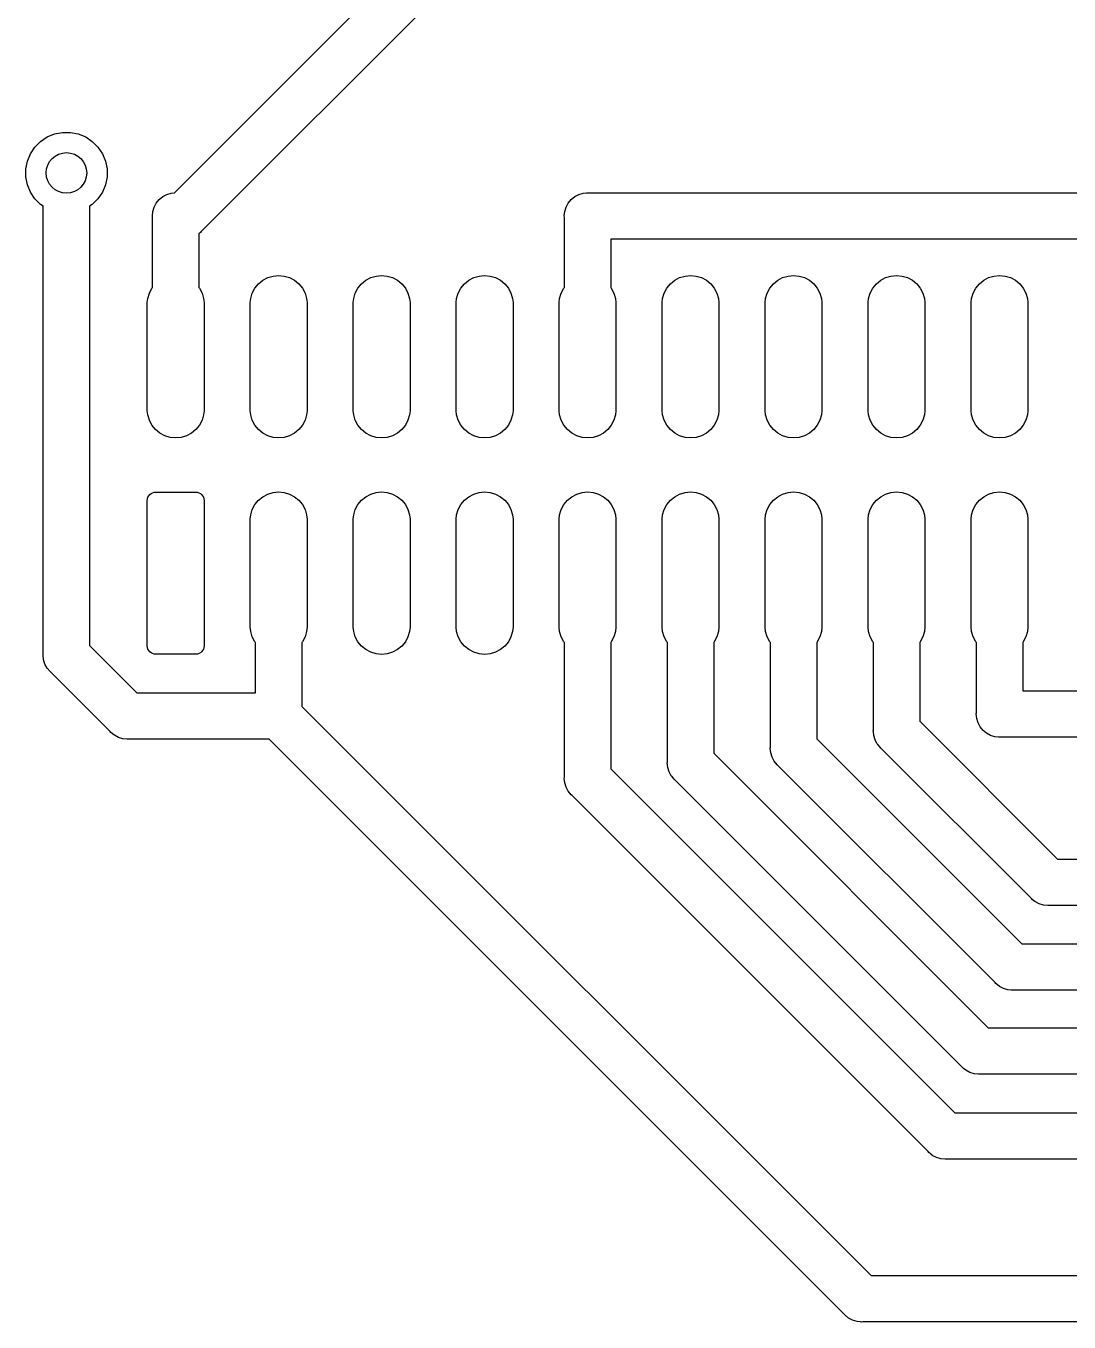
# Model space of a CAD drawing. Extents: x 0.18 to 6.66, y 0.19 to 4.01.
# Drawn here: x 0.43 to 1.443, y 0.318 to 1.576 of the extents above; entities that cross this region are included whole.
import ezdxf

# ---------------------------------------------------------------- set-up
doc = ezdxf.new("R2010")
doc.units = 0
doc.header["$MEASUREMENT"] = 0
doc.layers.add('BLACK', color=7, linetype='CONTINUOUS')

msp = doc.modelspace()

# ---------------------------------------------------------------- linework, layer by layer
at = {"layer": 'BLACK', "linetype": 'CONTINUOUS'}
for p, q in [((0.573735, 1.41428), (0.890637, 1.73118)), ((0.937585, 1.71449), (0.599763, 1.37667)), ((0.457461, 1.47144), (0.465067, 1.47295)), ((0.465067, 1.47295), (0.472822, 1.47295)), ((0.472822, 1.47295), (0.480429, 1.47144)), ((0.438364, 1.45868), (0.443848, 1.46416)), ((0.443848, 1.46416), (0.450296, 1.46847)), ((0.450296, 1.46847), (0.457461, 1.47144)), ((0.480429, 1.47144), (0.487594, 1.46847)), ((0.487594, 1.46847), (0.494042, 1.46416)), ((0.494042, 1.46416), (0.499526, 1.45868)), ((0.431088, 1.44507), (0.434056, 1.45223)), ((0.434056, 1.45223), (0.438364, 1.45868)), ((0.499526, 1.45868), (0.503834, 1.45223)), ((0.503834, 1.45223), (0.506802, 1.44507)), ((0.429575, 1.43746), (0.431088, 1.44507)), ((0.429575, 1.42971), (0.429575, 1.43746)), ((0.506802, 1.44507), (0.508315, 1.43746)), ((0.508315, 1.43746), (0.508315, 1.42971)), ((0.431088, 1.4221), (0.429575, 1.42971)), ((0.508315, 1.42971), (0.506802, 1.4221)), ((0.434056, 1.41493), (0.431088, 1.4221)), ((0.438364, 1.40849), (0.434056, 1.41493)), ((0.503834, 1.41493), (0.499526, 1.40849)), ((0.506802, 1.4221), (0.503834, 1.41493)), ((0.559013, 1.40778), (0.562439, 1.41059)), ((0.562439, 1.41059), (0.566348, 1.41268)), ((0.566348, 1.41268), (0.570589, 1.41397)), ((0.570589, 1.41397), (0.573735, 1.41428)), ((0.959013, 1.40778), (0.962439, 1.41059)), ((0.962439, 1.41059), (0.966348, 1.41268)), ((0.966348, 1.41268), (0.970589, 1.41397)), ((0.970589, 1.41397), (0.973895, 1.4143)), ((0.973895, 1.4143), (0.975, 1.4144)), ((0.975, 1.4144), (0.976105, 1.4143)), ((0.976105, 1.4143), (2.10544, 1.4143)), ((0.443848, 1.403), (0.438364, 1.40849)), ((0.446445, 1.40127), (0.443848, 1.403)), ((0.446445, 0.966405), (0.446445, 1.40127)), ((0.494042, 1.403), (0.491445, 1.40127)), ((0.491445, 1.40127), (0.491445, 0.974619)), ((0.499526, 1.40849), (0.494042, 1.403)), ((0.552826, 1.39621), (0.554112, 1.40045)), ((0.554112, 1.40045), (0.556201, 1.40436)), ((0.556201, 1.40436), (0.559013, 1.40778)), ((0.952826, 1.39621), (0.954112, 1.40045)), ((0.954112, 1.40045), (0.956201, 1.40436)), ((0.956201, 1.40436), (0.959013, 1.40778)), ((0.552391, 1.3918), (0.552826, 1.39621)), ((0.5525, 1.39069), (0.552391, 1.3918)), ((0.5525, 1.32232), (0.5525, 1.39069)), ((0.952391, 1.3918), (0.952826, 1.39621)), ((0.9525, 1.39069), (0.952391, 1.3918)), ((0.9525, 1.32232), (0.9525, 1.39069)), ((0.599058, 1.37581), (0.5975, 1.37453)), ((0.5975, 1.37453), (0.5975, 1.32232)), ((0.599763, 1.37667), (0.599058, 1.37581)), ((2.09723, 1.3693), (0.9975, 1.3693)), ((0.9975, 1.3693), (0.9975, 1.32232)), ((0.551975, 1.32168), (0.5525, 1.32232)), ((0.5975, 1.32232), (0.598025, 1.32168)), ((0.651975, 1.32168), (0.655419, 1.32588)), ((0.655419, 1.32588), (0.659615, 1.32932)), ((0.659615, 1.32932), (0.664403, 1.33188)), ((0.664403, 1.33188), (0.669597, 1.33346)), ((0.669597, 1.33346), (0.675, 1.33399)), ((0.675, 1.33399), (0.680402, 1.33346)), ((0.680402, 1.33346), (0.685597, 1.33188)), ((0.685597, 1.33188), (0.690385, 1.32932)), ((0.690385, 1.32932), (0.694581, 1.32588)), ((0.694581, 1.32588), (0.698025, 1.32168)), ((0.751975, 1.32168), (0.755419, 1.32588)), ((0.755419, 1.32588), (0.759615, 1.32932)), ((0.759615, 1.32932), (0.764403, 1.33188)), ((0.764403, 1.33188), (0.769597, 1.33346)), ((0.769597, 1.33346), (0.775, 1.33399)), ((0.775, 1.33399), (0.780402, 1.33346)), ((0.780402, 1.33346), (0.785597, 1.33188)), ((0.785597, 1.33188), (0.790385, 1.32932)), ((0.790385, 1.32932), (0.794581, 1.32588)), ((0.794581, 1.32588), (0.798025, 1.32168)), ((0.851975, 1.32168), (0.855419, 1.32588)), ((0.855419, 1.32588), (0.859615, 1.32932)), ((0.859615, 1.32932), (0.864403, 1.33188)), ((0.864403, 1.33188), (0.869597, 1.33346)), ((0.869597, 1.33346), (0.875, 1.33399)), ((0.875, 1.33399), (0.880402, 1.33346)), ((0.880402, 1.33346), (0.885597, 1.33188)), ((0.885597, 1.33188), (0.890385, 1.32932)), ((0.890385, 1.32932), (0.894581, 1.32588)), ((0.894581, 1.32588), (0.898025, 1.32168)), ((0.951975, 1.32168), (0.9525, 1.32232)), ((0.9975, 1.32232), (0.998025, 1.32168)), ((1.05197, 1.32168), (1.05542, 1.32588)), ((1.05542, 1.32588), (1.05961, 1.32932)), ((1.05961, 1.32932), (1.0644, 1.33188)), ((1.0644, 1.33188), (1.0696, 1.33346)), ((1.0696, 1.33346), (1.075, 1.33399)), ((1.075, 1.33399), (1.0804, 1.33346)), ((1.0804, 1.33346), (1.0856, 1.33188)), ((1.0856, 1.33188), (1.09039, 1.32932)), ((1.09039, 1.32932), (1.09458, 1.32588)), ((1.09458, 1.32588), (1.09803, 1.32168)), ((1.15197, 1.32168), (1.15542, 1.32588)), ((1.15542, 1.32588), (1.15961, 1.32932)), ((1.15961, 1.32932), (1.1644, 1.33188)), ((1.1644, 1.33188), (1.1696, 1.33346)), ((1.1696, 1.33346), (1.175, 1.33399)), ((1.175, 1.33399), (1.1804, 1.33346)), ((1.1804, 1.33346), (1.1856, 1.33188)), ((1.1856, 1.33188), (1.19039, 1.32932)), ((1.19039, 1.32932), (1.19458, 1.32588)), ((1.19458, 1.32588), (1.19803, 1.32168)), ((1.25197, 1.32168), (1.25542, 1.32588)), ((1.25542, 1.32588), (1.25961, 1.32932)), ((1.25961, 1.32932), (1.2644, 1.33188)), ((1.2644, 1.33188), (1.2696, 1.33346)), ((1.2696, 1.33346), (1.275, 1.33399)), ((1.275, 1.33399), (1.2804, 1.33346)), ((1.2804, 1.33346), (1.2856, 1.33188)), ((1.2856, 1.33188), (1.29039, 1.32932)), ((1.29039, 1.32932), (1.29458, 1.32588)), ((1.29458, 1.32588), (1.29803, 1.32168)), ((1.35197, 1.32168), (1.35542, 1.32588)), ((1.35542, 1.32588), (1.35961, 1.32932)), ((1.35961, 1.32932), (1.3644, 1.33188)), ((1.3644, 1.33188), (1.3696, 1.33346)), ((1.3696, 1.33346), (1.375, 1.33399)), ((1.375, 1.33399), (1.3804, 1.33346)), ((1.3804, 1.33346), (1.3856, 1.33188)), ((1.3856, 1.33188), (1.39039, 1.32932)), ((1.39039, 1.32932), (1.39458, 1.32588)), ((1.39458, 1.32588), (1.39803, 1.32168)), ((0.547441, 1.30765), (0.54784, 1.3117)), ((0.54784, 1.3117), (0.549416, 1.3169)), ((0.549416, 1.3169), (0.551975, 1.32168)), ((0.598025, 1.32168), (0.600584, 1.3169)), ((0.600584, 1.3169), (0.60216, 1.3117)), ((0.60216, 1.3117), (0.602559, 1.30765)), ((0.647441, 1.30765), (0.64784, 1.3117)), ((0.64784, 1.3117), (0.649416, 1.3169)), ((0.649416, 1.3169), (0.651975, 1.32168)), ((0.698025, 1.32168), (0.700584, 1.3169)), ((0.700584, 1.3169), (0.70216, 1.3117)), ((0.70216, 1.3117), (0.702559, 1.30765)), ((0.747441, 1.30765), (0.74784, 1.3117)), ((0.74784, 1.3117), (0.749416, 1.3169)), ((0.749416, 1.3169), (0.751975, 1.32168)), ((0.798025, 1.32168), (0.800584, 1.3169)), ((0.800584, 1.3169), (0.80216, 1.3117)), ((0.80216, 1.3117), (0.802559, 1.30765)), ((0.847441, 1.30765), (0.84784, 1.3117)), ((0.84784, 1.3117), (0.849416, 1.3169)), ((0.849416, 1.3169), (0.851975, 1.32168)), ((0.898025, 1.32168), (0.900584, 1.3169)), ((0.900584, 1.3169), (0.90216, 1.3117)), ((0.90216, 1.3117), (0.902559, 1.30765)), ((0.947441, 1.30765), (0.94784, 1.3117)), ((0.94784, 1.3117), (0.949416, 1.3169)), ((0.949416, 1.3169), (0.951975, 1.32168)), ((0.998025, 1.32168), (1.00058, 1.3169)), ((1.00058, 1.3169), (1.00216, 1.3117)), ((1.00216, 1.3117), (1.00256, 1.30765)), ((1.04744, 1.30765), (1.04784, 1.3117)), ((1.04784, 1.3117), (1.04942, 1.3169)), ((1.04942, 1.3169), (1.05197, 1.32168)), ((1.09803, 1.32168), (1.10058, 1.3169)), ((1.10058, 1.3169), (1.10216, 1.3117)), ((1.10216, 1.3117), (1.10256, 1.30765)), ((1.14744, 1.30765), (1.14784, 1.3117)), ((1.14784, 1.3117), (1.14942, 1.3169)), ((1.14942, 1.3169), (1.15197, 1.32168)), ((1.19803, 1.32168), (1.20058, 1.3169)), ((1.20058, 1.3169), (1.20216, 1.3117)), ((1.20216, 1.3117), (1.20256, 1.30765)), ((1.24744, 1.30765), (1.24784, 1.3117)), ((1.24784, 1.3117), (1.24942, 1.3169)), ((1.24942, 1.3169), (1.25197, 1.32168)), ((1.29803, 1.32168), (1.30058, 1.3169)), ((1.30058, 1.3169), (1.30216, 1.3117)), ((1.30216, 1.3117), (1.30256, 1.30765)), ((1.34744, 1.30765), (1.34784, 1.3117)), ((1.34784, 1.3117), (1.34942, 1.3169)), ((1.34942, 1.3169), (1.35197, 1.32168)), ((1.39803, 1.32168), (1.40058, 1.3169)), ((1.40058, 1.3169), (1.40216, 1.3117)), ((1.40216, 1.3117), (1.40256, 1.30765)), ((0.547441, 1.20258), (0.547441, 1.30765)), ((0.602559, 1.30765), (0.602559, 1.20258)), ((0.647441, 1.20258), (0.647441, 1.30765)), ((0.702559, 1.30765), (0.702559, 1.20258)), ((0.747441, 1.20258), (0.747441, 1.30765)), ((0.802559, 1.30765), (0.802559, 1.20258)), ((0.847441, 1.20258), (0.847441, 1.30765)), ((0.902559, 1.30765), (0.902559, 1.20258)), ((0.947441, 1.20258), (0.947441, 1.30765)), ((1.00256, 1.30765), (1.00256, 1.20258)), ((1.04744, 1.20258), (1.04744, 1.30765)), ((1.10256, 1.30765), (1.10256, 1.20258)), ((1.14744, 1.20258), (1.14744, 1.30765)), ((1.20256, 1.30765), (1.20256, 1.20258)), ((1.24744, 1.20258), (1.24744, 1.30765)), ((1.30256, 1.30765), (1.30256, 1.20258)), ((1.34744, 1.20258), (1.34744, 1.30765)), ((1.40256, 1.30765), (1.40256, 1.20258)), ((0.54784, 1.19853), (0.547441, 1.20258)), ((0.549416, 1.19334), (0.54784, 1.19853)), ((0.60216, 1.19853), (0.600584, 1.19334)), ((0.602559, 1.20258), (0.60216, 1.19853)), ((0.64784, 1.19853), (0.647441, 1.20258)), ((0.649416, 1.19334), (0.64784, 1.19853)), ((0.70216, 1.19853), (0.700584, 1.19334)), ((0.702559, 1.20258), (0.70216, 1.19853)), ((0.74784, 1.19853), (0.747441, 1.20258)), ((0.749416, 1.19334), (0.74784, 1.19853)), ((0.80216, 1.19853), (0.800584, 1.19334)), ((0.802559, 1.20258), (0.80216, 1.19853)), ((0.84784, 1.19853), (0.847441, 1.20258)), ((0.849416, 1.19334), (0.84784, 1.19853)), ((0.90216, 1.19853), (0.900584, 1.19334)), ((0.902559, 1.20258), (0.90216, 1.19853)), ((0.94784, 1.19853), (0.947441, 1.20258)), ((0.949416, 1.19334), (0.94784, 1.19853)), ((1.00216, 1.19853), (1.00058, 1.19334)), ((1.00256, 1.20258), (1.00216, 1.19853)), ((1.04784, 1.19853), (1.04744, 1.20258)), ((1.04942, 1.19334), (1.04784, 1.19853)), ((1.10216, 1.19853), (1.10058, 1.19334)), ((1.10256, 1.20258), (1.10216, 1.19853)), ((1.14784, 1.19853), (1.14744, 1.20258)), ((1.14942, 1.19334), (1.14784, 1.19853)), ((1.20216, 1.19853), (1.20058, 1.19334)), ((1.20256, 1.20258), (1.20216, 1.19853)), ((1.24784, 1.19853), (1.24744, 1.20258)), ((1.24942, 1.19334), (1.24784, 1.19853)), ((1.30216, 1.19853), (1.30058, 1.19334)), ((1.30256, 1.20258), (1.30216, 1.19853)), ((1.34784, 1.19853), (1.34744, 1.20258)), ((1.34942, 1.19334), (1.34784, 1.19853)), ((1.40216, 1.19853), (1.40058, 1.19334)), ((1.40256, 1.20258), (1.40216, 1.19853)), ((0.551975, 1.18855), (0.549416, 1.19334)), ((0.555419, 1.18436), (0.551975, 1.18855)), ((0.559615, 1.18091), (0.555419, 1.18436)), ((0.594581, 1.18436), (0.590385, 1.18091)), ((0.598025, 1.18855), (0.594581, 1.18436)), ((0.600584, 1.19334), (0.598025, 1.18855)), ((0.651975, 1.18855), (0.649416, 1.19334)), ((0.655419, 1.18436), (0.651975, 1.18855)), ((0.659615, 1.18091), (0.655419, 1.18436)), ((0.694581, 1.18436), (0.690385, 1.18091)), ((0.698025, 1.18855), (0.694581, 1.18436)), ((0.700584, 1.19334), (0.698025, 1.18855)), ((0.751975, 1.18855), (0.749416, 1.19334)), ((0.755419, 1.18436), (0.751975, 1.18855)), ((0.759615, 1.18091), (0.755419, 1.18436)), ((0.794581, 1.18436), (0.790385, 1.18091)), ((0.798025, 1.18855), (0.794581, 1.18436)), ((0.800584, 1.19334), (0.798025, 1.18855)), ((0.851975, 1.18855), (0.849416, 1.19334)), ((0.855419, 1.18436), (0.851975, 1.18855)), ((0.859615, 1.18091), (0.855419, 1.18436)), ((0.894581, 1.18436), (0.890385, 1.18091)), ((0.898025, 1.18855), (0.894581, 1.18436)), ((0.900584, 1.19334), (0.898025, 1.18855)), ((0.951975, 1.18855), (0.949416, 1.19334)), ((0.955419, 1.18436), (0.951975, 1.18855)), ((0.959615, 1.18091), (0.955419, 1.18436)), ((0.994581, 1.18436), (0.990385, 1.18091)), ((0.998025, 1.18855), (0.994581, 1.18436)), ((1.00058, 1.19334), (0.998025, 1.18855)), ((1.05197, 1.18855), (1.04942, 1.19334)), ((1.05542, 1.18436), (1.05197, 1.18855)), ((1.05961, 1.18091), (1.05542, 1.18436)), ((1.09458, 1.18436), (1.09039, 1.18091)), ((1.09803, 1.18855), (1.09458, 1.18436)), ((1.10058, 1.19334), (1.09803, 1.18855)), ((1.15197, 1.18855), (1.14942, 1.19334)), ((1.15542, 1.18436), (1.15197, 1.18855)), ((1.15961, 1.18091), (1.15542, 1.18436)), ((1.19458, 1.18436), (1.19039, 1.18091)), ((1.19803, 1.18855), (1.19458, 1.18436)), ((1.20058, 1.19334), (1.19803, 1.18855)), ((1.25197, 1.18855), (1.24942, 1.19334)), ((1.25542, 1.18436), (1.25197, 1.18855)), ((1.25961, 1.18091), (1.25542, 1.18436)), ((1.29458, 1.18436), (1.29039, 1.18091)), ((1.29803, 1.18855), (1.29458, 1.18436)), ((1.30058, 1.19334), (1.29803, 1.18855)), ((1.35197, 1.18855), (1.34942, 1.19334)), ((1.35542, 1.18436), (1.35197, 1.18855)), ((1.35961, 1.18091), (1.35542, 1.18436)), ((1.39458, 1.18436), (1.39039, 1.18091)), ((1.39803, 1.18855), (1.39458, 1.18436)), ((1.40058, 1.19334), (1.39803, 1.18855)), ((0.564403, 1.17835), (0.559615, 1.18091)), ((0.569598, 1.17678), (0.564403, 1.17835)), ((0.575, 1.17624), (0.569598, 1.17678)), ((0.580403, 1.17678), (0.575, 1.17624)), ((0.585597, 1.17835), (0.580403, 1.17678)), ((0.590385, 1.18091), (0.585597, 1.17835)), ((0.664403, 1.17835), (0.659615, 1.18091)), ((0.669598, 1.17678), (0.664403, 1.17835)), ((0.675, 1.17624), (0.669598, 1.17678)), ((0.680403, 1.17678), (0.675, 1.17624)), ((0.685597, 1.17835), (0.680403, 1.17678)), ((0.690385, 1.18091), (0.685597, 1.17835)), ((0.764403, 1.17835), (0.759615, 1.18091)), ((0.769598, 1.17678), (0.764403, 1.17835)), ((0.775, 1.17624), (0.769598, 1.17678)), ((0.780403, 1.17678), (0.775, 1.17624)), ((0.785597, 1.17835), (0.780403, 1.17678)), ((0.790385, 1.18091), (0.785597, 1.17835)), ((0.864403, 1.17835), (0.859615, 1.18091)), ((0.869598, 1.17678), (0.864403, 1.17835)), ((0.875, 1.17624), (0.869598, 1.17678)), ((0.880403, 1.17678), (0.875, 1.17624)), ((0.885597, 1.17835), (0.880403, 1.17678)), ((0.890385, 1.18091), (0.885597, 1.17835)), ((0.964403, 1.17835), (0.959615, 1.18091)), ((0.969598, 1.17678), (0.964403, 1.17835)), ((0.975, 1.17624), (0.969598, 1.17678)), ((0.980403, 1.17678), (0.975, 1.17624)), ((0.985597, 1.17835), (0.980403, 1.17678)), ((0.990385, 1.18091), (0.985597, 1.17835)), ((1.0644, 1.17835), (1.05961, 1.18091)), ((1.0696, 1.17678), (1.0644, 1.17835)), ((1.075, 1.17624), (1.0696, 1.17678)), ((1.0804, 1.17678), (1.075, 1.17624)), ((1.0856, 1.17835), (1.0804, 1.17678)), ((1.09039, 1.18091), (1.0856, 1.17835)), ((1.1644, 1.17835), (1.15961, 1.18091)), ((1.1696, 1.17678), (1.1644, 1.17835)), ((1.175, 1.17624), (1.1696, 1.17678)), ((1.1804, 1.17678), (1.175, 1.17624)), ((1.1856, 1.17835), (1.1804, 1.17678)), ((1.19039, 1.18091), (1.1856, 1.17835)), ((1.2644, 1.17835), (1.25961, 1.18091)), ((1.2696, 1.17678), (1.2644, 1.17835)), ((1.275, 1.17624), (1.2696, 1.17678)), ((1.2804, 1.17678), (1.275, 1.17624)), ((1.2856, 1.17835), (1.2804, 1.17678)), ((1.29039, 1.18091), (1.2856, 1.17835)), ((1.3644, 1.17835), (1.35961, 1.18091)), ((1.3696, 1.17678), (1.3644, 1.17835)), ((1.375, 1.17624), (1.3696, 1.17678)), ((1.3804, 1.17678), (1.375, 1.17624)), ((1.3856, 1.17835), (1.3804, 1.17678)), ((1.39039, 1.18091), (1.3856, 1.17835)), ((0.548806, 1.12002), (0.549814, 1.12125)), ((0.549814, 1.12125), (0.551042, 1.12226)), ((0.551042, 1.12226), (0.552443, 1.12301)), ((0.552443, 1.12301), (0.553963, 1.12347)), ((0.553963, 1.12347), (0.555543, 1.12362)), ((0.555543, 1.12362), (0.594457, 1.12362)), ((0.594457, 1.12362), (0.596037, 1.12347)), ((0.596037, 1.12347), (0.597557, 1.12301)), ((0.597557, 1.12301), (0.598958, 1.12226)), ((0.598958, 1.12226), (0.600186, 1.12125)), ((0.600186, 1.12125), (0.601194, 1.12002)), ((0.659615, 1.11909), (0.664403, 1.12165)), ((0.664403, 1.12165), (0.669597, 1.12322)), ((0.669597, 1.12322), (0.675, 1.12376)), ((0.675, 1.12376), (0.680402, 1.12322)), ((0.680402, 1.12322), (0.685597, 1.12165)), ((0.685597, 1.12165), (0.690385, 1.11909)), ((0.759615, 1.11909), (0.764403, 1.12165)), ((0.764403, 1.12165), (0.769597, 1.12322)), ((0.769597, 1.12322), (0.775, 1.12376)), ((0.775, 1.12376), (0.780402, 1.12322)), ((0.780402, 1.12322), (0.785597, 1.12165)), ((0.785597, 1.12165), (0.790385, 1.11909)), ((0.859615, 1.11909), (0.864403, 1.12165)), ((0.864403, 1.12165), (0.869597, 1.12322)), ((0.869597, 1.12322), (0.875, 1.12376)), ((0.875, 1.12376), (0.880402, 1.12322)), ((0.880402, 1.12322), (0.885597, 1.12165)), ((0.885597, 1.12165), (0.890385, 1.11909)), ((0.959615, 1.11909), (0.964403, 1.12165)), ((0.964403, 1.12165), (0.969597, 1.12322)), ((0.969597, 1.12322), (0.975, 1.12376)), ((0.975, 1.12376), (0.980402, 1.12322)), ((0.980402, 1.12322), (0.985597, 1.12165)), ((0.985597, 1.12165), (0.990385, 1.11909)), ((1.05961, 1.11909), (1.0644, 1.12165)), ((1.0644, 1.12165), (1.0696, 1.12322)), ((1.0696, 1.12322), (1.075, 1.12376)), ((1.075, 1.12376), (1.0804, 1.12322)), ((1.0804, 1.12322), (1.0856, 1.12165)), ((1.0856, 1.12165), (1.09039, 1.11909)), ((1.15961, 1.11909), (1.1644, 1.12165)), ((1.1644, 1.12165), (1.1696, 1.12322)), ((1.1696, 1.12322), (1.175, 1.12376)), ((1.175, 1.12376), (1.1804, 1.12322)), ((1.1804, 1.12322), (1.1856, 1.12165)), ((1.1856, 1.12165), (1.19039, 1.11909)), ((1.25961, 1.11909), (1.2644, 1.12165)), ((1.2644, 1.12165), (1.2696, 1.12322)), ((1.2696, 1.12322), (1.275, 1.12376)), ((1.275, 1.12376), (1.2804, 1.12322)), ((1.2804, 1.12322), (1.2856, 1.12165)), ((1.2856, 1.12165), (1.29039, 1.11909)), ((1.35961, 1.11909), (1.3644, 1.12165)), ((1.3644, 1.12165), (1.3696, 1.12322)), ((1.3696, 1.12322), (1.375, 1.12376)), ((1.375, 1.12376), (1.3804, 1.12322)), ((1.3804, 1.12322), (1.3856, 1.12165)), ((1.3856, 1.12165), (1.39039, 1.11909)), ((0.547441, 1.11552), (0.547597, 1.1171)), ((0.547441, 0.974244), (0.547441, 1.11552)), ((0.547597, 1.1171), (0.548058, 1.11862)), ((0.548058, 1.11862), (0.548806, 1.12002)), ((0.601194, 1.12002), (0.601942, 1.11862)), ((0.601942, 1.11862), (0.602403, 1.1171)), ((0.602403, 1.1171), (0.602559, 1.11552)), ((0.602559, 1.11552), (0.602559, 0.974244)), ((0.649416, 1.10666), (0.651975, 1.11145)), ((0.651975, 1.11145), (0.655419, 1.11564)), ((0.655419, 1.11564), (0.659615, 1.11909)), ((0.690385, 1.11909), (0.694581, 1.11564)), ((0.694581, 1.11564), (0.698025, 1.11145)), ((0.698025, 1.11145), (0.700584, 1.10666)), ((0.749416, 1.10666), (0.751975, 1.11145)), ((0.751975, 1.11145), (0.755419, 1.11564)), ((0.755419, 1.11564), (0.759615, 1.11909)), ((0.790385, 1.11909), (0.794581, 1.11564)), ((0.794581, 1.11564), (0.798025, 1.11145)), ((0.798025, 1.11145), (0.800584, 1.10666)), ((0.849416, 1.10666), (0.851975, 1.11145)), ((0.851975, 1.11145), (0.855419, 1.11564)), ((0.855419, 1.11564), (0.859615, 1.11909)), ((0.890385, 1.11909), (0.894581, 1.11564)), ((0.894581, 1.11564), (0.898025, 1.11145)), ((0.898025, 1.11145), (0.900584, 1.10666)), ((0.949416, 1.10666), (0.951975, 1.11145)), ((0.951975, 1.11145), (0.955419, 1.11564)), ((0.955419, 1.11564), (0.959615, 1.11909)), ((0.990385, 1.11909), (0.994581, 1.11564)), ((0.994581, 1.11564), (0.998025, 1.11145)), ((0.998025, 1.11145), (1.00058, 1.10666)), ((1.04942, 1.10666), (1.05197, 1.11145)), ((1.05197, 1.11145), (1.05542, 1.11564)), ((1.05542, 1.11564), (1.05961, 1.11909)), ((1.09039, 1.11909), (1.09458, 1.11564)), ((1.09458, 1.11564), (1.09803, 1.11145)), ((1.09803, 1.11145), (1.10058, 1.10666)), ((1.14942, 1.10666), (1.15197, 1.11145)), ((1.15197, 1.11145), (1.15542, 1.11564)), ((1.15542, 1.11564), (1.15961, 1.11909)), ((1.19039, 1.11909), (1.19458, 1.11564)), ((1.19458, 1.11564), (1.19803, 1.11145)), ((1.19803, 1.11145), (1.20058, 1.10666)), ((1.24942, 1.10666), (1.25197, 1.11145)), ((1.25197, 1.11145), (1.25542, 1.11564)), ((1.25542, 1.11564), (1.25961, 1.11909)), ((1.29039, 1.11909), (1.29458, 1.11564)), ((1.29458, 1.11564), (1.29803, 1.11145)), ((1.29803, 1.11145), (1.30058, 1.10666)), ((1.34942, 1.10666), (1.35197, 1.11145)), ((1.35197, 1.11145), (1.35542, 1.11564)), ((1.35542, 1.11564), (1.35961, 1.11909)), ((1.39039, 1.11909), (1.39458, 1.11564)), ((1.39458, 1.11564), (1.39803, 1.11145)), ((1.39803, 1.11145), (1.40058, 1.10666)), ((0.647441, 1.09742), (0.64784, 1.10147)), ((0.647441, 0.992347), (0.647441, 1.09742)), ((0.64784, 1.10147), (0.649416, 1.10666)), ((0.700584, 1.10666), (0.70216, 1.10147)), ((0.70216, 1.10147), (0.702559, 1.09742)), ((0.702559, 1.09742), (0.702559, 0.992347)), ((0.747441, 1.09742), (0.74784, 1.10147)), ((0.747441, 0.992347), (0.747441, 1.09742)), ((0.74784, 1.10147), (0.749416, 1.10666)), ((0.800584, 1.10666), (0.80216, 1.10147)), ((0.80216, 1.10147), (0.802559, 1.09742)), ((0.802559, 1.09742), (0.802559, 0.992347)), ((0.847441, 1.09742), (0.84784, 1.10147)), ((0.847441, 0.992347), (0.847441, 1.09742)), ((0.84784, 1.10147), (0.849416, 1.10666)), ((0.900584, 1.10666), (0.90216, 1.10147)), ((0.90216, 1.10147), (0.902559, 1.09742)), ((0.902559, 1.09742), (0.902559, 0.992347)), ((0.947441, 1.09742), (0.94784, 1.10147)), ((0.947441, 0.992347), (0.947441, 1.09742)), ((0.94784, 1.10147), (0.949416, 1.10666)), ((1.00058, 1.10666), (1.00216, 1.10147)), ((1.00216, 1.10147), (1.00256, 1.09742)), ((1.00256, 1.09742), (1.00256, 0.992347)), ((1.04744, 1.09742), (1.04784, 1.10147)), ((1.04744, 0.992347), (1.04744, 1.09742)), ((1.04784, 1.10147), (1.04942, 1.10666)), ((1.10058, 1.10666), (1.10216, 1.10147)), ((1.10216, 1.10147), (1.10256, 1.09742)), ((1.10256, 1.09742), (1.10256, 0.992347)), ((1.14744, 1.09742), (1.14784, 1.10147)), ((1.14744, 0.992347), (1.14744, 1.09742)), ((1.14784, 1.10147), (1.14942, 1.10666)), ((1.20058, 1.10666), (1.20216, 1.10147)), ((1.20216, 1.10147), (1.20256, 1.09742)), ((1.20256, 1.09742), (1.20256, 0.992347)), ((1.24744, 1.09742), (1.24784, 1.10147)), ((1.24744, 0.992347), (1.24744, 1.09742)), ((1.24784, 1.10147), (1.24942, 1.10666)), ((1.30058, 1.10666), (1.30216, 1.10147)), ((1.30216, 1.10147), (1.30256, 1.09742)), ((1.30256, 1.09742), (1.30256, 0.992347)), ((1.34744, 1.09742), (1.34784, 1.10147)), ((1.34744, 0.992347), (1.34744, 1.09742)), ((1.34784, 1.10147), (1.34942, 1.10666)), ((1.40058, 1.10666), (1.40216, 1.10147)), ((1.40216, 1.10147), (1.40256, 1.09742)), ((1.40256, 1.09742), (1.40256, 0.992347)), ((0.64784, 0.988298), (0.647441, 0.992347)), ((0.649416, 0.983103), (0.64784, 0.988298)), ((0.651975, 0.978316), (0.649416, 0.983103)), ((0.700584, 0.983103), (0.698025, 0.978316)), ((0.70216, 0.988298), (0.700584, 0.983103)), ((0.702559, 0.992347), (0.70216, 0.988298)), ((0.74784, 0.988298), (0.747441, 0.992347)), ((0.749416, 0.983103), (0.74784, 0.988298)), ((0.751975, 0.978316), (0.749416, 0.983103)), ((0.800584, 0.983103), (0.798025, 0.978316)), ((0.80216, 0.988298), (0.800584, 0.983103)), ((0.802559, 0.992347), (0.80216, 0.988298)), ((0.84784, 0.988298), (0.847441, 0.992347)), ((0.849416, 0.983103), (0.84784, 0.988298)), ((0.851975, 0.978316), (0.849416, 0.983103)), ((0.900584, 0.983103), (0.898025, 0.978316)), ((0.90216, 0.988298), (0.900584, 0.983103)), ((0.902559, 0.992347), (0.90216, 0.988298)), ((0.94784, 0.988298), (0.947441, 0.992347)), ((0.949416, 0.983103), (0.94784, 0.988298)), ((0.951975, 0.978316), (0.949416, 0.983103)), ((1.00058, 0.983103), (0.998025, 0.978316)), ((1.00216, 0.988298), (1.00058, 0.983103)), ((1.00256, 0.992347), (1.00216, 0.988298)), ((1.04784, 0.988298), (1.04744, 0.992347)), ((1.04942, 0.983103), (1.04784, 0.988298)), ((1.05197, 0.978316), (1.04942, 0.983103)), ((1.10058, 0.983103), (1.09803, 0.978316)), ((1.10216, 0.988298), (1.10058, 0.983103)), ((1.10256, 0.992347), (1.10216, 0.988298)), ((1.14784, 0.988298), (1.14744, 0.992347)), ((1.14942, 0.983103), (1.14784, 0.988298)), ((1.15197, 0.978316), (1.14942, 0.983103)), ((1.20058, 0.983103), (1.19803, 0.978316)), ((1.20216, 0.988298), (1.20058, 0.983103)), ((1.20256, 0.992347), (1.20216, 0.988298)), ((1.24784, 0.988298), (1.24744, 0.992347)), ((1.24942, 0.983103), (1.24784, 0.988298)), ((1.25197, 0.978316), (1.24942, 0.983103)), ((1.30058, 0.983103), (1.29803, 0.978316)), ((1.30216, 0.988298), (1.30058, 0.983103)), ((1.30256, 0.992347), (1.30216, 0.988298)), ((1.34784, 0.988298), (1.34744, 0.992347)), ((1.34942, 0.983103), (1.34784, 0.988298)), ((1.35197, 0.978316), (1.34942, 0.983103)), ((1.40058, 0.983103), (1.39803, 0.978316)), ((1.40216, 0.988298), (1.40058, 0.983103)), ((1.40256, 0.992347), (1.40216, 0.988298)), ((0.491445, 0.974619), (0.537363, 0.928701)), ((0.547597, 0.972663), (0.547441, 0.974244)), ((0.548058, 0.971143), (0.547597, 0.972663)), ((0.548806, 0.969743), (0.548058, 0.971143)), ((0.549814, 0.968515), (0.548806, 0.969743)), ((0.601194, 0.969743), (0.600186, 0.968515)), ((0.601942, 0.971143), (0.601194, 0.969743)), ((0.602403, 0.972663), (0.601942, 0.971143)), ((0.602559, 0.974244), (0.602403, 0.972663)), ((0.6525, 0.977676), (0.651975, 0.978316)), ((0.6525, 0.928701), (0.6525, 0.977676)), ((0.698025, 0.978316), (0.6975, 0.977676)), ((0.6975, 0.977676), (0.6975, 0.915521)), ((0.755419, 0.974119), (0.751975, 0.978316)), ((0.759615, 0.970675), (0.755419, 0.974119)), ((0.764403, 0.968116), (0.759615, 0.970675)), ((0.790385, 0.970675), (0.785597, 0.968116)), ((0.794581, 0.974119), (0.790385, 0.970675)), ((0.798025, 0.978316), (0.794581, 0.974119)), ((0.855419, 0.974119), (0.851975, 0.978316)), ((0.859615, 0.970675), (0.855419, 0.974119)), ((0.864403, 0.968116), (0.859615, 0.970675)), ((0.890385, 0.970675), (0.885597, 0.968116)), ((0.894581, 0.974119), (0.890385, 0.970675)), ((0.898025, 0.978316), (0.894581, 0.974119)), ((0.9525, 0.977676), (0.951975, 0.978316)), ((0.9525, 0.846677), (0.9525, 0.977676)), ((0.998025, 0.978316), (0.9975, 0.977676)), ((0.9975, 0.977676), (0.9975, 0.854891)), ((1.0525, 0.977676), (1.05197, 0.978316)), ((1.0525, 0.861763), (1.0525, 0.977676)), ((1.09803, 0.978316), (1.0975, 0.977676)), ((1.0975, 0.977676), (1.0975, 0.869977)), ((1.1525, 0.977676), (1.15197, 0.978316)), ((1.1525, 0.875917), (1.1525, 0.977676)), ((1.19803, 0.978316), (1.1975, 0.977676)), ((1.1975, 0.977676), (1.1975, 0.884131)), ((1.2525, 0.977676), (1.25197, 0.978316)), ((1.2525, 0.90931), (1.2525, 0.977676)), ((1.29803, 0.978316), (1.2975, 0.977676)), ((1.2975, 0.977676), (1.2975, 0.901076)), ((1.3525, 0.977676), (1.35197, 0.978316)), ((1.3525, 0.90931), (1.3525, 0.977676)), ((1.39803, 0.978316), (1.3975, 0.977676)), ((1.3975, 0.977676), (1.3975, 0.930705)), ((0.446336, 0.965299), (0.446445, 0.966405)), ((0.44677, 0.960888), (0.446336, 0.965299)), ((0.448057, 0.956647), (0.44677, 0.960888)), ((0.551042, 0.967507), (0.549814, 0.968515)), ((0.552443, 0.966759), (0.551042, 0.967507)), ((0.553963, 0.966297), (0.552443, 0.966759)), ((0.555543, 0.966142), (0.553963, 0.966297)), ((0.594457, 0.966142), (0.555543, 0.966142)), ((0.596037, 0.966297), (0.594457, 0.966142)), ((0.597557, 0.966759), (0.596037, 0.966297)), ((0.598958, 0.967507), (0.597557, 0.966759)), ((0.600186, 0.968515), (0.598958, 0.967507)), ((0.769598, 0.96654), (0.764403, 0.968116)), ((0.775, 0.966008), (0.769598, 0.96654)), ((0.780403, 0.96654), (0.775, 0.966008)), ((0.785597, 0.968116), (0.780403, 0.96654)), ((0.869598, 0.96654), (0.864403, 0.968116)), ((0.875, 0.966008), (0.869598, 0.96654)), ((0.880403, 0.96654), (0.875, 0.966008)), ((0.885597, 0.968116), (0.880403, 0.96654)), ((0.450146, 0.952738), (0.448057, 0.956647)), ((0.448057, 0.956647), (0.448057, 0.956647)), ((0.452958, 0.949312), (0.450146, 0.952738)), ((0.453817, 0.948608), (0.452958, 0.949312)), ((0.511352, 0.891073), (0.453817, 0.948608)), ((0.537363, 0.928701), (0.6525, 0.928701)), ((1.3975, 0.930705), (1.61491, 0.930705)), ((0.6975, 0.915521), (1.25036, 0.362657)), ((1.2525, 0.892861), (1.2525, 0.90931)), ((1.2525, 0.90931), (1.2525, 0.90931)), ((1.35239, 0.908205), (1.3525, 0.90931)), ((1.35283, 0.903794), (1.35239, 0.908205)), ((1.2975, 0.901076), (1.43131, 0.767264)), ((1.35411, 0.899553), (1.35283, 0.903794)), ((1.3562, 0.895644), (1.35411, 0.899553)), ((1.35901, 0.892218), (1.3562, 0.895644)), ((0.512056, 0.890214), (0.511352, 0.891073)), ((0.515046, 0.88776), (0.512056, 0.890214)), ((0.515482, 0.887402), (0.515046, 0.88776)), ((0.519391, 0.885313), (0.515482, 0.887402)), ((0.523633, 0.884026), (0.519391, 0.885313)), ((0.528043, 0.883592), (0.523633, 0.884026)), ((0.529149, 0.883701), (0.528043, 0.883592)), ((0.66568, 0.883701), (0.529149, 0.883701)), ((1.22435, 0.325029), (0.66568, 0.883701)), ((1.1975, 0.884131), (1.39676, 0.68487)), ((1.25239, 0.891756), (1.2525, 0.892861)), ((1.2525, 0.890651), (1.25239, 0.891756)), ((1.25283, 0.887345), (1.2525, 0.890651)), ((1.2525, 0.890651), (1.2525, 0.890651)), ((1.25411, 0.883104), (1.25283, 0.887345)), ((1.25472, 0.881976), (1.25411, 0.883104)), ((1.2562, 0.879195), (1.25472, 0.881976)), ((1.36244, 0.889406), (1.35901, 0.892218)), ((1.36635, 0.887317), (1.36244, 0.889406)), ((1.37059, 0.88603), (1.36635, 0.887317)), ((1.37389, 0.885705), (1.37059, 0.88603)), ((1.375, 0.885596), (1.37389, 0.885705)), ((1.37611, 0.885705), (1.375, 0.885596)), ((1.62312, 0.885705), (1.37611, 0.885705)), ((1.0975, 0.869977), (1.36403, 0.603449)), ((1.15239, 0.874811), (1.1525, 0.875917)), ((1.15283, 0.8704), (1.15239, 0.874811)), ((1.15411, 0.866159), (1.15283, 0.8704)), ((1.25675, 0.878532), (1.2562, 0.879195)), ((1.25901, 0.875769), (1.25675, 0.878532)), ((1.25987, 0.875064), (1.25901, 0.875769)), ((1.4053, 0.729635), (1.25987, 0.875064)), ((1.05239, 0.860657), (1.0525, 0.861763)), ((1.05283, 0.856247), (1.05239, 0.860657)), ((1.05411, 0.852005), (1.05283, 0.856247)), ((1.1562, 0.86225), (1.15411, 0.866159)), ((1.15901, 0.858824), (1.1562, 0.86225)), ((1.1562, 0.86225), (1.1562, 0.86225)), ((1.15987, 0.858119), (1.15901, 0.858824)), ((1.37075, 0.647242), (1.15987, 0.858119)), ((0.952391, 0.845571), (0.9525, 0.846677)), ((0.952826, 0.84116), (0.952391, 0.845571)), ((0.9975, 0.854891), (1.33163, 0.52076)), ((1.0562, 0.848097), (1.05411, 0.852005)), ((1.05664, 0.847568), (1.0562, 0.848097)), ((1.05901, 0.844671), (1.05664, 0.847568)), ((1.05987, 0.843966), (1.05901, 0.844671)), ((1.33802, 0.565821), (1.05987, 0.843966)), ((0.954112, 0.836919), (0.952826, 0.84116)), ((0.956102, 0.833196), (0.954112, 0.836919)), ((0.956201, 0.83301), (0.956102, 0.833196)), ((0.959013, 0.829584), (0.956201, 0.83301)), ((0.959872, 0.828879), (0.959013, 0.829584)), ((1.30562, 0.483132), (0.959872, 0.828879)), ((1.43131, 0.767264), (3.01206, 0.767264)), ((1.40601, 0.728777), (1.4053, 0.729635)), ((1.40686, 0.728072), (1.40601, 0.728777)), ((1.40943, 0.725965), (1.40686, 0.728072)), ((1.40686, 0.728072), (1.40686, 0.728072)), ((1.41334, 0.723876), (1.40943, 0.725965)), ((1.41758, 0.722589), (1.41334, 0.723876)), ((1.42199, 0.722155), (1.41758, 0.722589)), ((1.4231, 0.722264), (1.42199, 0.722155)), ((3.02028, 0.722264), (1.4231, 0.722264)), ((1.39676, 0.68487), (3.04342, 0.68487)), ((1.37145, 0.646383), (1.37075, 0.647242)), ((1.37488, 0.643571), (1.37145, 0.646383)), ((1.37879, 0.641482), (1.37488, 0.643571)), ((1.38303, 0.640196), (1.37879, 0.641482)), ((1.38634, 0.63987), (1.38303, 0.640196)), ((1.38744, 0.639761), (1.38634, 0.63987)), ((1.38634, 0.63987), (1.38634, 0.63987)), ((1.38855, 0.63987), (1.38744, 0.639761)), ((3.05163, 0.63987), (1.38855, 0.63987)), ((1.36403, 0.603449), (3.19592, 0.603449)), ((1.33872, 0.564962), (1.33802, 0.565821)), ((1.33998, 0.563932), (1.33872, 0.564962)), ((1.34215, 0.56215), (1.33998, 0.563932)), ((1.34606, 0.560061), (1.34215, 0.56215)), ((1.3503, 0.558774), (1.34606, 0.560061)), ((1.35471, 0.55834), (1.3503, 0.558774)), ((1.35581, 0.558449), (1.35471, 0.55834)), ((3.20413, 0.558449), (1.35581, 0.558449)), ((1.33163, 0.52076), (3.26126, 0.52076)), ((1.30632, 0.482273), (1.30562, 0.483132)), ((1.30947, 0.479687), (1.30632, 0.482273)), ((1.30975, 0.479461), (1.30947, 0.479687)), ((1.31366, 0.477372), (1.30975, 0.479461)), ((1.3179, 0.476085), (1.31366, 0.477372)), ((1.32231, 0.475651), (1.3179, 0.476085)), ((1.32342, 0.47576), (1.32231, 0.475651)), ((3.26947, 0.47576), (1.32342, 0.47576)), ((1.25036, 0.362657), (2.972, 0.362657)), ((1.22506, 0.324171), (1.22435, 0.325029)), ((1.22848, 0.321359), (1.22506, 0.324171)), ((1.23239, 0.31927), (1.22848, 0.321359)), ((1.23663, 0.317983), (1.23239, 0.31927)), ((1.23994, 0.317657), (1.23663, 0.317983)), ((1.24104, 0.317549), (1.23994, 0.317657)), ((1.23994, 0.317657), (1.23994, 0.317657)), ((1.24215, 0.317657), (1.24104, 0.317549)), ((2.972, 0.317657), (1.24215, 0.317657))]:
    msp.add_line(p, q, dxfattribs=at)
at = {"layer": 'BLACK'}
msp.add_circle((0.468945, 1.43358), 0.019685, dxfattribs=at)

doc.saveas('drawing.dxf')
